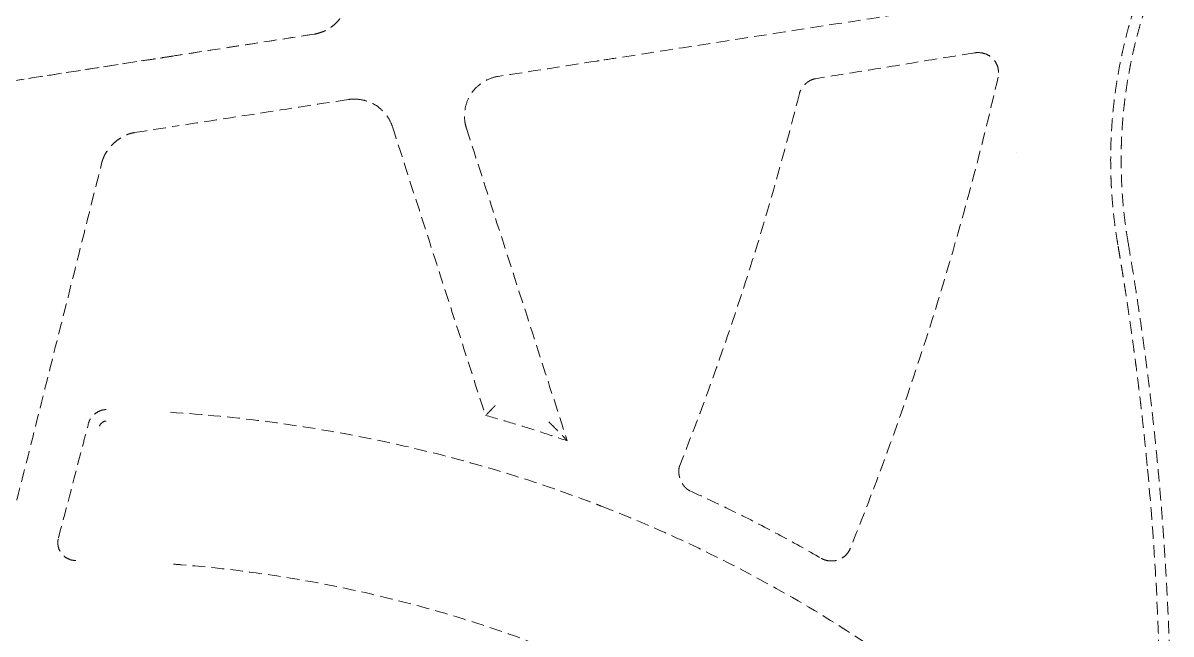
# Model space of a CAD drawing. Header units: millimetres. Extents: x -4151 to 3726, y -2931 to 1353.
# Drawn here: x 633.8 to 748.8, y -39.4 to 21.8 of the extents above; entities that cross this region are included whole.
import ezdxf

# ---------------------------------------------------------------- set-up
doc = ezdxf.new("R2010")
doc.units = ezdxf.units.MM
doc.linetypes.add('HIDDEN', pattern=[1.905, 1.27, -0.635])
doc.layers.add('DIKOM_ОБЪЕКТ', color=7, linetype='Continuous')

msp = doc.modelspace()

# ---------------------------------------------------------------- linework, layer by layer
at = {"layer": 'DIKOM_ОБЪЕКТ', "color": 7, "linetype": 'HIDDEN', "lineweight": 15, "extrusion": (1, -3.44509e-16, -2.22045e-16)}
for p, q in [((729.391, 18.859), (729.45, 18.859)), ((714.773, -32.1), (714.75, -32.1))]:
    msp.add_line(p, q, dxfattribs=at)
at = {"layer": 'DIKOM_ОБЪЕКТ', "color": 7, "linetype": 'HIDDEN', "lineweight": 15}
for points, knots in [([(666.13, 25.885), (666.187, 25.709), (666.271, 25.354), (666.325, 24.795), (666.3, 24.206), (666.155, 23.425), (665.84, 22.679), (665.365, 22.046), (664.944, 21.632), (664.474, 21.285), (663.969, 21.009), (663.455, 20.813), (663.109, 20.733), (662.93, 20.705)], [0, 0, 0, 0, 0.0833333, 0.1666667, 0.25, 0.3333333, 0.5, 0.5833333, 0.6666667, 0.75, 0.8333333, 0.9166667, 1, 1, 1, 1]), ([(730.859, 24.156), (727.631, 23.655), (724.388, 23.153), (716.619, 21.948), (712.079, 21.244), (702.977, 19.831), (698.41, 19.122), (693.051, 18.29), (692.263, 18.167), (691.475, 18.045)], [0, 0, 0, 0, 10.0021527, 10.0021527, 23.8920108, 23.8920108, 37.7832365, 37.7832365, 40.1772384, 40.1772384, 40.1772384, 40.1772384]), ([(662.934, 20.705), (658.965, 20.091), (654.247, 19.359), (649.529, 18.627), (648.78, 18.51)], [0, 0, 0, 0, 0.21008889, 0.24973471, 0.24973471, 0.24973471, 0.24973471]), ([(606.085, 11.886), (606.112, 11.891), (606.138, 11.895), (606.348, 11.927), (606.531, 11.956), (607.692, 12.136), (608.67, 12.287), (612.254, 12.843), (614.862, 13.247), (625.295, 14.865), (633.124, 16.079), (643.561, 17.7), (648.781, 18.51), (648.78, 18.51)], [0.3874814, 0.3874814, 0.3874814, 0.3874814, 0.4678396, 0.4678396, 1.024597, 1.024597, 3.993972, 3.993972, 11.9123391, 11.9123391, 35.679313, 35.679313, 43.601323, 43.601323, 43.601323, 43.601323]), ([(606.269, 11.915), (609.561, 12.425), (612.854, 12.936), (626.026, 14.979), (635.909, 16.511), (646.443, 18.147), (647.095, 18.249), (647.991, 18.388), (648.236, 18.426), (648.572, 18.478), (648.664, 18.492), (648.76, 18.507), (648.764, 18.508), (648.771, 18.509), (648.774, 18.509), (648.777, 18.51), (648.779, 18.51), (648.785, 18.511), (648.78, 18.51), (648.78, 18.51), (648.78, 18.51), (648.78, 18.51), (648.78, 18.51), (648.78, 18.51), (648.78, 18.51), (648.78, 18.51)], [0, 0, 0, 0, 10.0000795, 10.0000795, 40.0022256, 40.0022256, 41.9817858, 41.9817858, 42.7241206, 42.7241206, 43.0024962, 43.0024962, 43.0155451, 43.0155451, 43.0233576, 43.0233576, 43.0272638, 43.0272638, 43.0428895, 43.0428895, 43.043866, 43.043866, 43.0441102, 43.0441102, 43.0442323, 43.0442323, 43.0442323, 43.0442323]), ([(729.447, 18.858), (729.662, 18.859), (729.88, 18.824), (730.302, 18.692), (730.51, 18.591), (730.878, 18.326), (731.04, 18.156), (731.275, 17.801), (731.359, 17.615), (731.478, 17.217), (731.508, 16.997), (731.5, 16.657), (731.486, 16.533), (731.458, 16.412)], [0, 0, 0, 0, 0.6492606, 0.6492606, 1.330215, 1.330215, 2.0120905, 2.0120905, 2.6102029, 2.6102029, 3.2590904, 3.2590904, 3.631009, 3.631009, 3.631009, 3.631009]), ([(691.291, 18.016), (691.311, 18.019), (691.352, 18.025), (691.413, 18.035), (691.454, 18.041), (691.475, 18.045)], [-0.0000002, -0.0000002, -0.0000002, -0.0000002, 0.3321877, 0.6655208, 1, 1, 1, 1]), ([(681.377, 16.475), (680.986, 16.415), (680.6, 16.288), (679.874, 15.928), (679.527, 15.686), (678.901, 15.095), (678.624, 14.727), (678.245, 13.964), (678.121, 13.57), (677.989, 12.746), (677.985, 12.306), (678.081, 11.683), (678.126, 11.486), (678.188, 11.295)], [0, 0, 0, 0, 1.1903935, 1.1903935, 2.4323774, 2.4323774, 3.7732326, 3.7732326, 4.9867262, 4.9867262, 6.2759771, 6.2759771, 6.8777698, 6.8777698, 6.8777698, 6.8777698]), ([(731.458, 16.412), (730.71, 13.167), (729.913, 9.933), (727.691, 1.481), (726.184, -3.718), (722.915, -13.999), (721.153, -19.086), (718.416, -26.375), (717.544, -28.618), (716.645, -30.851)], [0, 0, 0, 0, 10.0011452, 10.0011452, 26.249684, 26.249684, 42.4123563, 42.4123563, 49.641119, 49.641119, 49.641119, 49.641119]), ([(666.364, 14.155), (663.071, 13.646), (659.777, 13.137), (653.915, 12.231), (651.348, 11.834), (648.78, 11.438)], [0, 0, 0, 0, 10.0000828, 10.0000828, 17.7935281, 17.7935281, 17.7935281, 17.7935281]), ([(666.954, 14.201), (667.07, 14.201), (667.498, 14.181), (668.233, 14.032), (669.094, 13.638), (669.831, 13.046), (670.416, 12.298), (670.682, 11.731), (670.78, 11.425)], [0.10496248, 0.10496248, 0.10496248, 0.10496248, 0.16666667, 0.33333333, 0.5, 0.66666667, 0.83333333, 1, 1, 1, 1]), ([(678.188, 11.295), (679.21, 8.123), (680.232, 4.95), (683.6, -5.5), (685.945, -12.777), (688.29, -20.054)], [0, 0, 0, 0, 10.0000008, 10.0000008, 32.937773, 32.937773, 32.937773, 32.937773]), ([(642.108, -16.925), (642, -16.923), (641.892, -16.935), (641.69, -16.978), (641.596, -17.007), (641.328, -17.114), (641.169, -17.207), (640.877, -17.427), (640.744, -17.555), (640.568, -17.784), (640.513, -17.866), (640.417, -18.05), (640.376, -18.15), (640.348, -18.255)], [0, 0, 0, 0, 0.125, 0.125, 0.25, 0.25, 0.5, 0.5, 0.75, 0.75, 0.875, 0.875, 1, 1, 1, 1]), ([(642.11, -16.925), (642.009, -16.923), (641.876, -16.936), (641.745, -16.966), (641.71, -16.976)], [0, 0, 0, 0, 0.125, 0.17113282, 0.17113282, 0.17113282, 0.17113282]), ([(648.539, -17.193), (651.867, -17.404), (655.19, -17.729), (662.118, -18.641), (665.724, -19.249), (672.859, -20.737), (676.394, -21.612), (683.371, -23.623), (686.816, -24.762), (690.57, -26.169), (690.931, -26.306), (691.291, -26.445)], [0, 0, 0, 0, 10.0056216, 10.0056216, 20.9623457, 20.9623457, 31.8746424, 31.8746424, 42.7496985, 42.7496985, 43.9078372, 43.9078372, 43.9078372, 43.9078372]), ([(681.085, -16.524), (681.059, -16.551), (681.029, -16.582), (680.979, -16.634), (680.961, -16.652), (680.933, -16.681), (680.919, -16.695), (680.902, -16.713), (680.894, -16.721), (680.889, -16.726), (680.888, -16.728), (680.83, -16.787), (680.787, -16.831), (680.74, -16.879), (680.727, -16.892), (680.713, -16.907), (680.708, -16.912), (680.703, -16.917), (680.701, -16.919), (680.698, -16.922), (680.697, -16.923), (680.697, -16.923), (680.697, -16.923), (680.629, -16.993), (680.568, -17.055), (680.49, -17.134), (680.466, -17.159), (680.432, -17.192), (680.416, -17.208), (680.401, -17.223), (680.391, -17.233), (680.388, -17.237), (680.337, -17.287), (680.298, -17.326), (680.248, -17.375), (680.233, -17.39), (680.206, -17.417), (680.194, -17.428), (680.136, -17.483), (680.112, -17.505), (680.108, -17.505)], [0, 0, 0, 0, 0.0625, 0.0625, 0.09375, 0.09375, 0.109375, 0.1171875, 0.1210938, 0.1210938, 0.125, 0.125, 0.1875, 0.1875, 0.21875, 0.21875, 0.234375, 0.234375, 0.2421875, 0.2460938, 0.2480469, 0.2480469, 0.25, 0.25, 0.375, 0.375, 0.4375, 0.4375, 0.46875, 0.484375, 0.484375, 0.5, 0.5, 0.625, 0.625, 0.6875, 0.6875, 0.75, 0.75, 1, 1, 1, 1]), ([(637.317, -29.825), (638.162, -26.6), (639.006, -23.376), (640.017, -19.519), (640.182, -18.887), (640.348, -18.255)], [0, 0, 0, 0, 10.0000004, 10.0000004, 11.9605153, 11.9605153, 11.9605153, 11.9605153]), ([(641.463, -18.505), (641.481, -18.466), (641.521, -18.406), (641.621, -18.297), (641.682, -18.244), (641.812, -18.156), (641.881, -18.12), (641.976, -18.087), (642.006, -18.079), (642.051, -18.07), (642.068, -18.069), (642.077, -18.124)], [0, 0, 0, 0, 0.25, 0.25, 0.5, 0.5, 0.75, 0.75, 0.875, 0.875, 1, 1, 1, 1]), ([(686.458, -18.163), (686.506, -18.212), (686.561, -18.266), (686.65, -18.357), (686.682, -18.388), (686.731, -18.438), (686.756, -18.463), (686.786, -18.493), (686.799, -18.506), (686.808, -18.515), (686.813, -18.521), (686.871, -18.58), (686.926, -18.635), (687.009, -18.718), (687.05, -18.76), (687.091, -18.802), (687.118, -18.83), (687.131, -18.843), (687.262, -18.977), (687.367, -19.084), (687.508, -19.227), (687.552, -19.273), (687.613, -19.336), (687.643, -19.367), (687.676, -19.401), (687.69, -19.415), (687.699, -19.424), (687.702, -19.428), (687.751, -19.478), (687.792, -19.52), (687.848, -19.579), (687.875, -19.607), (687.901, -19.634), (687.917, -19.651), (687.924, -19.659), (687.969, -19.706), (688.003, -19.741), (688.049, -19.789), (688.07, -19.812), (688.091, -19.833), (688.104, -19.847), (688.109, -19.853), (688.146, -19.891), (688.171, -19.918), (688.203, -19.953), (688.218, -19.969), (688.231, -19.983), (688.239, -19.992), (688.242, -19.996), (688.278, -20.037), (688.293, -20.055), (688.29, -20.055)], [0, 0, 0, 0, 0.0625, 0.0625, 0.09375, 0.09375, 0.109375, 0.1171875, 0.1210938, 0.1210938, 0.125, 0.125, 0.1875, 0.1875, 0.21875, 0.234375, 0.234375, 0.25, 0.25, 0.375, 0.375, 0.4375, 0.4375, 0.46875, 0.484375, 0.4921875, 0.4921875, 0.5, 0.5, 0.5625, 0.5625, 0.59375, 0.609375, 0.609375, 0.625, 0.625, 0.6875, 0.6875, 0.71875, 0.734375, 0.734375, 0.75, 0.75, 0.8125, 0.8125, 0.84375, 0.859375, 0.859375, 0.875, 0.875, 1, 1, 1, 1]), ([(747.728, -50.805), (747.728, -48.453), (747.7, -46.099), (747.617, -42.565), (747.565, -40.798), (747.486, -38.736), (747.449, -37.852), (747.423, -37.262), (747.409, -36.965), (747.175, -31.991), (746.843, -27.288), (746.396, -22.57)], [0, 0, 0, 0, 0.25, 0.25, 0.375, 0.4375, 0.46875, 0.46875, 0.5, 0.5, 1, 1, 1, 1]), ([(691.724, -26.612), (694.833, -27.817), (697.9, -29.134), (703.915, -31.984), (706.87, -33.517), (712.707, -36.81), (715.59, -38.581), (721.207, -42.324), (723.947, -44.297), (728.923, -48.178), (731.182, -50.066), (733.372, -52.024)], [0, 0, 0, 0, 10.0079915, 10.0079915, 20.0132139, 20.0132139, 30.209395, 30.209395, 40.4155968, 40.4155968, 49.3394468, 49.3394468, 49.3394468, 49.3394468]), ([(639.046, -32.055), (638.878, -32.055), (638.708, -32.027), (638.37, -31.926), (638.199, -31.846), (637.876, -31.632), (637.725, -31.488), (637.497, -31.177), (637.413, -31.01), (637.3, -30.662), (637.268, -30.478), (637.26, -30.137), (637.277, -29.977), (637.317, -29.825)], [0, 0, 0, 0, 0.5044745, 0.5044745, 1.0590145, 1.0590145, 1.666014, 1.666014, 2.2154001, 2.2154001, 2.7639891, 2.7639891, 3.2371139, 3.2371139, 3.2371139, 3.2371139]), ([(716.645, -30.851), (716.576, -31.025), (716.478, -31.188), (716.233, -31.495), (716.08, -31.638), (715.727, -31.88), (715.52, -31.978), (715.134, -32.079), (714.957, -32.101), (714.781, -32.1)], [0, 0, 0, 0, 0.5614399, 0.5614399, 1.1773839, 1.1773839, 1.8459359, 1.8459359, 2.37473, 2.37473, 2.37473, 2.37473]), ([(713.74, -31.835), (713.836, -31.89), (714.03, -31.98), (714.35, -32.07), (714.598, -32.098), (714.733, -32.1), (714.75, -32.1)], [0, 0, 0, 0, 0.1, 0.2, 0.3, 0.3146251, 0.3146251, 0.3146251, 0.3146251]), ([(648.862, -32.418), (649.12, -32.438), (652.969, -32.737), (660.586, -33.661), (671.461, -35.934), (681.934, -39.084), (688.246, -41.582), (691.28, -42.92)], [0.18561298, 0.18561298, 0.18561298, 0.18561298, 0.2, 0.4, 0.6, 0.8, 1, 1, 1, 1])]:
    msp.add_open_spline(points, degree=3, knots=knots, dxfattribs=at)
for points, weights in [([(743.452, -0.403), (742.058, 7.752), (742.675, 16.001), (745.267, 23.857)], [1, 0.980244208301, 0.980244208301, 1]), ([(746.262, 23.529), (743.724, 15.836), (743.12, 7.759), (744.486, -0.226)], [1, 0.980244208265, 0.980244208265, 1]), ([(691.475, 18.045), (691.475, 18.045), (691.475, 18.045), (691.475, 18.045)], [1.17160199226, 1.17070362597, 1.16980878701, 1.16891747537]), ([(681.378, 16.474), (681.378, 16.474), (681.378, 16.474), (681.378, 16.474)], [1.16925764631, 1.16926032422, 1.16926300215, 1.16926568012]), ([(666.364, 14.155), (666.364, 14.155), (666.364, 14.155), (666.364, 14.155)], [1.17070710529, 1.17070732887, 1.17070755245, 1.17070777603]), ([(746.394, -22.556), (745.69, -15.137), (744.709, -7.749), (743.452, -0.403)], [1, 0.999534151203, 0.999534151203, 1]), ([(744.486, -0.226), (747.345, -16.944), (748.78, -33.844), (748.78, -50.805)], [1, 0.997609924387, 0.997609924387, 1]), ([(640.348, -18.255), (640.348, -18.255), (640.348, -18.255), (640.348, -18.255)], [1.16851973833, 1.16960792303, 1.17070137779, 1.17180010261]), ([(641.501, -18.559), (641.477, -18.552), (641.453, -18.546), (641.428, -18.54)], [1.17179997516, 1.1617086432, 1.15206187612, 1.14285967392])]:
    msp.add_rational_spline(points, weights, degree=3, dxfattribs=at)
for points in [[(662.93, 20.705), (658.403, 20.005), (653.875, 19.302), (649.345, 18.598)], [(662.93, 20.705), (662.931, 20.705), (662.932, 20.705), (662.934, 20.705)], [(729.1, 18.835), (727.347, 18.551), (723.828, 17.978), (718.517, 17.114), (714.956, 16.535), (713.17, 16.245)], [(729.391, 18.859), (729.295, 18.859), (729.198, 18.851), (729.1, 18.835)], [(729.426, 18.858), (729.424, 18.858), (729.422, 18.858), (729.42, 18.858)], [(691.291, 18.016), (687.987, 17.502), (684.682, 16.988), (681.378, 16.474)], [(691.293, 18.018), (691.293, 18.018), (691.293, 18.018), (691.293, 18.018)], [(681.378, 16.476), (681.379, 16.476), (681.379, 16.476), (681.379, 16.476)], [(713.17, 16.245), (713.077, 16.23), (712.898, 16.184), (712.637, 16.071), (712.385, 15.917), (712.153, 15.729), (711.947, 15.515), (711.772, 15.277), (711.636, 15.024), (711.573, 14.848), (711.55, 14.755)], [(666.954, 14.201), (666.757, 14.201), (666.559, 14.186), (666.364, 14.155)], [(711.55, 14.755), (710.473, 10.461), (708.147, 1.976), (704.144, -10.461), (701.149, -18.532), (699.57, -22.515)], [(641.68, 7.865), (641.715, 8.004), (641.804, 8.277), (641.996, 8.682), (642.251, 9.087), (642.557, 9.469), (642.903, 9.818), (643.282, 10.128), (643.682, 10.39), (644.1, 10.603), (644.522, 10.758), (644.806, 10.823), (644.95, 10.845)], [(644.949, 10.845), (646.226, 11.043), (647.503, 11.24), (648.78, 11.438)], [(644.95, 10.845), (644.95, 10.845), (644.949, 10.845), (644.949, 10.845)], [(644.95, 10.845), (646.226, 11.043), (647.502, 11.24), (648.78, 11.438)], [(670.78, 11.425), (671.804, 8.245), (673.861, 1.862), (676.968, -7.781), (679.053, -14.256), (680.1, -17.505)], [(733.275, 8.879), (733.275, 8.879), (733.275, 8.879), (733.275, 8.879)], [(633.16, -26.005), (634.096, -22.288), (635.972, -14.823), (638.811, -3.533), (640.721, 4.056), (641.68, 7.865)], [(642.11, -16.925), (642.109, -16.925), (642.109, -16.925), (642.108, -16.925)], [(640.35, -18.255), (640.35, -18.255), (640.35, -18.255), (640.35, -18.255)], [(680.1, -17.505), (681.001, -17.757), (682.808, -18.281), (685.535, -19.131), (687.364, -19.74), (688.28, -20.055)], [(680.1, -17.505), (680.103, -17.505), (680.105, -17.505), (680.108, -17.505)], [(641.438, -18.562), (641.428, -18.562), (641.418, -18.562), (641.408, -18.563)], [(641.51, -18.529), (641.511, -18.529), (641.512, -18.529), (641.513, -18.529)], [(688.272, -20.03), (688.272, -20.03), (688.272, -20.03), (688.272, -20.03)], [(688.28, -20.055), (688.283, -20.055), (688.287, -20.055), (688.29, -20.055)], [(699.57, -22.515), (699.533, -22.607), (699.483, -22.795), (699.458, -23.092), (699.479, -23.399), (699.543, -23.705), (699.641, -23.995), (699.772, -24.27), (699.933, -24.523), (700.122, -24.749), (700.339, -24.938), (700.502, -25.035), (700.59, -25.075)], [(746.396, -22.57), (746.395, -22.565), (746.395, -22.561), (746.394, -22.556)], [(700.59, -25.075), (702.077, -25.744), (705.034, -27.137), (709.422, -29.39), (712.307, -31.001), (713.74, -31.835)], [(691.291, -26.445), (691.436, -26.5), (691.58, -26.556), (691.724, -26.612)], [(639.046, -32.055), (639.047, -32.055), (639.047, -32.055), (639.048, -32.055)], [(639.05, -32.055), (639.049, -32.055), (639.048, -32.055), (639.048, -32.055)], [(639.05, -32.055), (639.058, -32.055), (639.067, -32.055), (639.075, -32.055)]]:
    msp.add_open_spline(points, degree=3, dxfattribs=at)

doc.saveas('drawing.dxf')
